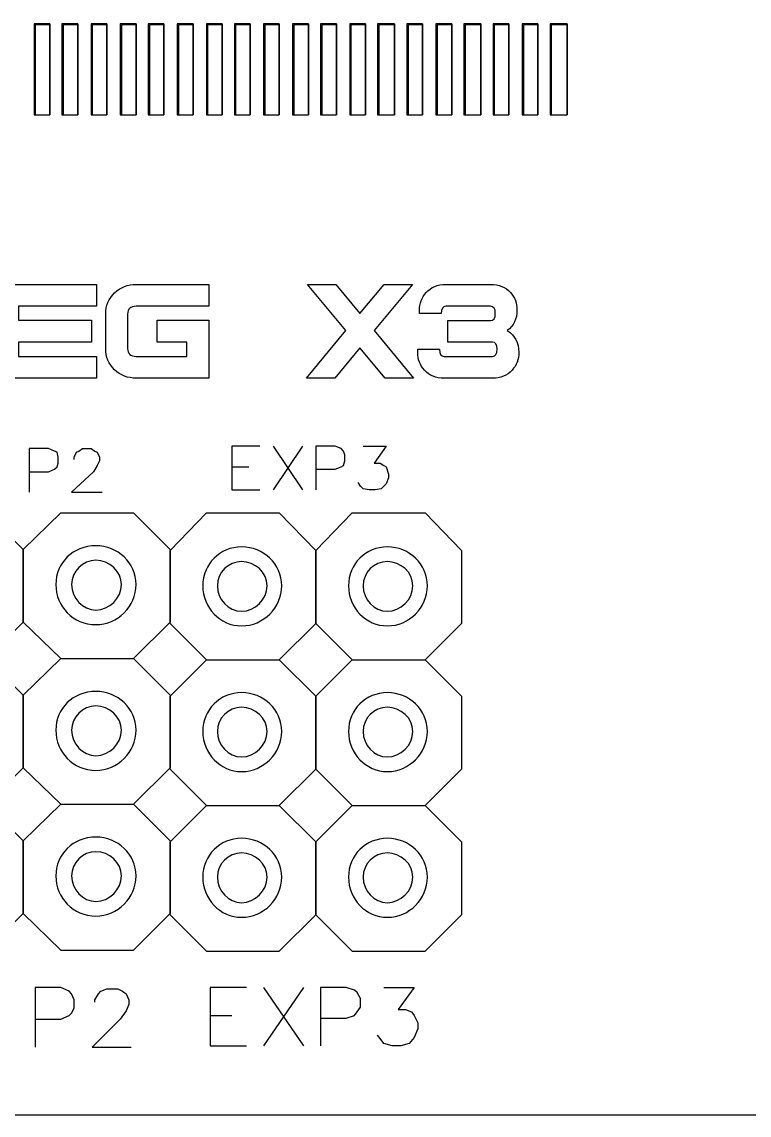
# Model space of a CAD drawing. Extents: x 236 to 550, y 195 to 401.
# Drawn here: x 401.7 to 437.6, y 195.1 to 249.1 of the extents above; entities that cross this region are included whole.
import ezdxf

# ---------------------------------------------------------------- set-up
doc = ezdxf.new("R2010")
doc.units = 0
doc.layers.add('x3v1_1_wiring_diagram', color=7, linetype='CONTINUOUS')

msp = doc.modelspace()

# ---------------------------------------------------------------- linework, layer by layer
at = {"layer": 'x3v1_1_wiring_diagram', "color": 7}
for points in [[(236.1277, 400.5768), (547.6476, 400.5768), (547.6476, 195.0766), (236.1277, 195.0766), (236.1277, 400.5768), (236.1277, 400.5768)], [(403.0475, 244.5168), (403.0475, 249.0168), (402.2677, 249.0168), (402.2677, 244.5168), (403.0475, 244.5168), (403.0475, 244.5168)], [(402.3275, 248.9567), (402.3275, 244.5168), (403.0475, 244.5168), (403.0475, 248.9567), (402.3275, 248.9567), (402.3275, 248.9567)], [(403.0475, 249.0168), (403.0475, 244.5168)], [(404.4277, 244.5168), (404.4277, 249.0168), (403.6476, 249.0168), (403.6476, 244.5168), (404.4277, 244.5168), (404.4277, 244.5168)], [(403.7077, 248.9567), (403.7077, 244.5168), (404.4277, 244.5168), (404.4277, 248.9567), (403.7077, 248.9567), (403.7077, 248.9567)], [(404.4277, 249.0168), (404.4277, 244.5168)], [(405.8677, 244.5168), (405.8677, 249.0168), (405.0876, 249.0168), (405.0876, 244.5168), (405.8677, 244.5168), (405.8677, 244.5168)], [(405.1477, 248.9567), (405.1477, 244.5168), (405.8677, 244.5168), (405.8677, 248.9567), (405.1477, 248.9567), (405.1477, 248.9567)], [(405.8677, 249.0168), (405.8677, 244.5168)], [(407.3077, 244.5168), (407.3077, 249.0168), (406.5276, 249.0168), (406.5276, 244.5168), (407.3077, 244.5168), (407.3077, 244.5168)], [(406.5877, 248.9567), (406.5877, 244.5168), (407.3077, 244.5168), (407.3077, 248.9567), (406.5877, 248.9567), (406.5877, 248.9567)], [(407.3077, 249.0168), (407.3077, 244.5168)], [(408.6876, 244.5168), (408.6876, 249.0168), (407.9075, 249.0168), (407.9075, 244.5168), (408.6876, 244.5168), (408.6876, 244.5168)], [(407.9676, 248.9567), (407.9676, 244.5168), (408.6876, 244.5168), (408.6876, 248.9567), (407.9676, 248.9567), (407.9676, 248.9567)], [(408.6876, 249.0168), (408.6876, 244.5168)], [(410.1276, 244.5168), (410.1276, 249.0168), (409.3475, 249.0168), (409.3475, 244.5168), (410.1276, 244.5168), (410.1276, 244.5168)], [(409.4076, 248.9567), (409.4076, 244.5168), (410.1276, 244.5168), (410.1276, 248.9567), (409.4076, 248.9567), (409.4076, 248.9567)], [(410.1276, 249.0168), (410.1276, 244.5168)], [(411.5676, 244.5168), (411.5676, 249.0168), (410.7875, 249.0168), (410.7875, 244.5168), (411.5676, 244.5168), (411.5676, 244.5168)], [(410.8476, 248.9567), (410.8476, 244.5168), (411.5676, 244.5168), (411.5676, 248.9567), (410.8476, 248.9567), (410.8476, 248.9567)], [(411.5676, 249.0168), (411.5676, 244.5168)], [(412.9475, 244.5168), (412.9475, 249.0168), (412.1677, 249.0168), (412.1677, 244.5168), (412.9475, 244.5168), (412.9475, 244.5168)], [(412.2275, 248.9567), (412.2275, 244.5168), (412.9475, 244.5168), (412.9475, 248.9567), (412.2275, 248.9567), (412.2275, 248.9567)], [(412.9475, 249.0168), (412.9475, 244.5168)], [(414.3875, 244.5168), (414.3875, 249.0168), (413.6077, 249.0168), (413.6077, 244.5168), (414.3875, 244.5168), (414.3875, 244.5168)], [(413.6675, 248.9567), (413.6675, 244.5168), (414.3875, 244.5168), (414.3875, 248.9567), (413.6675, 248.9567), (413.6675, 248.9567)], [(414.3875, 249.0168), (414.3875, 244.5168)], [(415.8275, 244.5168), (415.8275, 249.0168), (415.0477, 249.0168), (415.0477, 244.5168), (415.8275, 244.5168), (415.8275, 244.5168)], [(415.1075, 248.9567), (415.1075, 244.5168), (415.8275, 244.5168), (415.8275, 248.9567), (415.1075, 248.9567), (415.1075, 248.9567)], [(415.8275, 249.0168), (415.8275, 244.5168)], [(417.2077, 244.5168), (417.2077, 249.0168), (416.4276, 249.0168), (416.4276, 244.5168), (417.2077, 244.5168), (417.2077, 244.5168)], [(416.4877, 248.9567), (416.4877, 244.5168), (417.2077, 244.5168), (417.2077, 248.9567), (416.4877, 248.9567), (416.4877, 248.9567)], [(417.2077, 249.0168), (417.2077, 244.5168)], [(418.6477, 244.5168), (418.6477, 249.0168), (417.8676, 249.0168), (417.8676, 244.5168), (418.6477, 244.5168), (418.6477, 244.5168)], [(417.9277, 248.9567), (417.9277, 244.5168), (418.6477, 244.5168), (418.6477, 248.9567), (417.9277, 248.9567), (417.9277, 248.9567)], [(418.6477, 249.0168), (418.6477, 244.5168)], [(420.0877, 244.5168), (420.0877, 249.0168), (419.2475, 249.0168), (419.2475, 244.5168), (420.0877, 244.5168), (420.0877, 244.5168)], [(419.3076, 248.9567), (419.3076, 244.5168), (420.0877, 244.5168), (420.0877, 248.9567), (419.3076, 248.9567), (419.3076, 248.9567)], [(420.0877, 249.0168), (420.0877, 244.5168)], [(421.4676, 244.5168), (421.4676, 249.0168), (420.6875, 249.0168), (420.6875, 244.5168), (421.4676, 244.5168), (421.4676, 244.5168)], [(420.7476, 248.9567), (420.7476, 244.5168), (421.4676, 244.5168), (421.4676, 248.9567), (420.7476, 248.9567), (420.7476, 248.9567)], [(421.4676, 249.0168), (421.4676, 244.5168)], [(422.9076, 244.5168), (422.9076, 249.0168), (422.1275, 249.0168), (422.1275, 244.5168), (422.9076, 244.5168), (422.9076, 244.5168)], [(422.1876, 248.9567), (422.1876, 244.5168), (422.9076, 244.5168), (422.9076, 248.9567), (422.1876, 248.9567), (422.1876, 248.9567)], [(422.9076, 249.0168), (422.9076, 244.5168)], [(424.3476, 244.5168), (424.3476, 249.0168), (423.5077, 249.0168), (423.5077, 244.5168), (424.3476, 244.5168), (424.3476, 244.5168)], [(423.5675, 248.9567), (423.5675, 244.5168), (424.3476, 244.5168), (424.3476, 248.9567), (423.5675, 248.9567), (423.5675, 248.9567)], [(424.3476, 249.0168), (424.3476, 244.5168)], [(425.7275, 244.5168), (425.7275, 249.0168), (424.9477, 249.0168), (424.9477, 244.5168), (425.7275, 244.5168), (425.7275, 244.5168)], [(425.0075, 248.9567), (425.0075, 244.5168), (425.7275, 244.5168), (425.7275, 248.9567), (425.0075, 248.9567), (425.0075, 248.9567)], [(425.7275, 249.0168), (425.7275, 244.5168)], [(427.1675, 244.5168), (427.1675, 249.0168), (426.3877, 249.0168), (426.3877, 244.5168), (427.1675, 244.5168), (427.1675, 244.5168)], [(426.4475, 248.9567), (426.4475, 244.5168), (427.1675, 244.5168), (427.1675, 248.9567), (426.4475, 248.9567), (426.4475, 248.9567)], [(427.1675, 249.0168), (427.1675, 244.5168)], [(428.6075, 244.5168), (428.6075, 249.0168), (427.7676, 249.0168), (427.7676, 244.5168), (428.6075, 244.5168), (428.6075, 244.5168)], [(427.8277, 248.9567), (427.8277, 244.5168), (428.6075, 244.5168), (428.6075, 248.9567), (427.8277, 248.9567), (427.8277, 248.9567)], [(428.6075, 249.0168), (428.6075, 244.5168)], [(405.3591, 235.0517), (401.4981, 235.0517), (401.4981, 234.3589), (405.1071, 234.3589), (405.1071, 233.2789), (401.4981, 233.2789), (401.4981, 232.5767), (405.3501, 232.5767), (405.3501, 231.4967), (400.4181, 231.4967), (400.4181, 236.1317), (405.3591, 236.1317), (405.3591, 235.0517), (405.3591, 235.0517)], [(407.321, 236.1317), (410.9031, 236.1317), (410.9031, 235.0517), (407.321, 235.0517)], [(421.0191, 231.4967), (419.6151, 231.4967), (418.373, 232.9909), (417.1311, 231.4967), (415.7271, 231.4967), (417.6711, 233.8458), (415.781, 236.1317), (417.185, 236.1317), (418.373, 234.6917), (419.561, 236.1317), (420.965, 236.1317), (419.0751, 233.8458), (421.0191, 231.4967), (421.0191, 231.4967)], [(422.6213, 236.1317), (424.8261, 236.1317)], [(424.8261, 235.0517), (422.6213, 235.0517)], [(405.809, 232.9637), (405.809, 234.6647)], [(406.889, 234.6647), (406.889, 232.9637)], [(422.3871, 234.6917), (421.3162, 234.6917), (421.3162, 234.8447)], [(407.321, 232.5767), (409.8231, 232.5767), (409.8231, 233.2789), (408.3562, 233.2789), (408.3562, 234.3589), (410.9031, 234.3589), (410.9031, 231.4967), (410.9031, 231.4967)], [(424.9162, 233.2789), (422.7111, 233.2789), (422.7111, 234.3498), (424.8261, 234.3498)], [(421.2261, 232.7749), (421.2261, 232.9277), (422.2973, 232.9277)], [(422.5311, 232.5767), (424.9162, 232.5767)], [(410.9031, 231.4967), (407.321, 231.4967)], [(424.9162, 231.4967), (422.5311, 231.4967)], [(402.0276, 226.8768), (402.9877, 226.8768), (403.2876, 226.9967), (403.4075, 227.1166), (403.4676, 227.2966), (403.4676, 227.5968), (403.4075, 227.8366), (403.2876, 227.8967), (402.9877, 228.0166), (402.0276, 228.0166), (402.0276, 225.8566)], [(404.2477, 227.4766), (404.2477, 227.5968), (404.3676, 227.8366), (404.4875, 227.8967), (404.6675, 228.0166), (405.0876, 228.0166), (405.2676, 227.8967), (405.3875, 227.8366), (405.5077, 227.5968), (405.5077, 227.4168), (405.3875, 227.1767), (405.2075, 226.8768), (404.1275, 225.8566), (405.6276, 225.8566)], [(413.4277, 228.1368), (412.0475, 228.1368), (412.0475, 225.9768), (413.4277, 225.9768)], [(414.0876, 228.1368), (415.5276, 225.9768)], [(415.5276, 228.1368), (414.0876, 225.9768)], [(416.1875, 226.9967), (417.1476, 226.9967), (417.4475, 227.1166), (417.5677, 227.1767), (417.6275, 227.4168), (417.6275, 227.7167), (417.5677, 227.8967), (417.4475, 228.0166), (417.1476, 228.1368), (416.1875, 228.1368), (416.1875, 225.9768)], [(418.5275, 228.1368), (419.6676, 228.1368), (419.0675, 227.2966), (419.3677, 227.2966), (419.5477, 227.1767), (419.6676, 227.1166), (419.7875, 226.7566), (419.7875, 226.5766), (419.6676, 226.2767), (419.4275, 226.0366), (419.1276, 225.9768), (418.8277, 225.9768), (418.5275, 226.0366), (418.4076, 226.1568), (418.2877, 226.3368)], [(412.0475, 227.1166), (412.8877, 227.1166)], [(396.3277, 217.6367), (394.5277, 219.4367), (394.5277, 223.0367), (396.3277, 224.8367), (399.9277, 224.8367), (401.7277, 223.0367), (401.7277, 219.4367), (399.9277, 217.6367)], [(401.7277, 219.4367), (401.7277, 223.0367), (403.5875, 224.8367), (407.1875, 224.8367), (408.9875, 223.0367)], [(410.7875, 217.5766), (408.9875, 219.3766), (408.9875, 222.9766), (410.7875, 224.8367), (414.3875, 224.8367), (416.1875, 222.9766), (416.1875, 219.3766), (414.3875, 217.5766)], [(416.1875, 219.3766), (416.1875, 222.9766), (417.9875, 224.8367), (421.5875, 224.8367), (423.3875, 222.9766)], [(408.9875, 223.0367), (408.9875, 219.4367)], [(423.3875, 222.9766), (423.3875, 219.3766)], [(407.3077, 221.2968), (407.3077, 221.2968)], [(407.3077, 221.2968), (407.3077, 221.2968)], [(414.5077, 221.2367), (414.5077, 221.2367), (414.5077, 221.2367)], [(414.5077, 221.2367), (414.5077, 221.2367), (414.5077, 221.2367)], [(421.7077, 221.2367), (421.7077, 221.2367), (421.7077, 221.2367)], [(421.7077, 221.2367), (421.7077, 221.2367), (421.7077, 221.2367)], [(401.7277, 219.4367), (403.5875, 217.6367)], [(407.1875, 217.6367), (408.9875, 219.4367)], [(416.1875, 219.3766), (417.9875, 217.5766)], [(421.5875, 217.5766), (423.3875, 219.3766)], [(396.3277, 210.4367), (394.5277, 212.2367), (394.5277, 215.8367), (396.3277, 217.6367), (399.9277, 217.6367), (401.7277, 215.8367), (401.7277, 212.2367), (399.9277, 210.4367)], [(403.5875, 210.4367), (401.7277, 212.2367), (401.7277, 215.8367), (403.5875, 217.6367), (407.1875, 217.6367), (408.9875, 215.8367), (408.9875, 212.2367), (407.1875, 210.4367)], [(410.7875, 210.3766), (408.9875, 212.1766), (408.9875, 215.7766), (410.7875, 217.5766), (414.3875, 217.5766), (416.1875, 215.7766), (416.1875, 212.1766), (414.3875, 210.3766)], [(417.9875, 210.3766), (416.1875, 212.1766), (416.1875, 215.7766), (417.9875, 217.5766), (421.5875, 217.5766), (423.3875, 215.7766), (423.3875, 212.1766), (421.5875, 210.3766)], [(407.3077, 214.0968), (407.3077, 214.0968)], [(407.3077, 214.0968), (407.3077, 214.0968)], [(414.5077, 214.0367), (414.5077, 214.0367), (414.5077, 214.0367)], [(414.5077, 214.0367), (414.5077, 214.0367), (414.5077, 214.0367)], [(421.7077, 214.0367), (421.7077, 214.0367), (421.7077, 214.0367)], [(421.7077, 214.0367), (421.7077, 214.0367), (421.7077, 214.0367)], [(394.5277, 205.0367), (394.5277, 208.6367), (396.3277, 210.4367), (399.9277, 210.4367), (401.7277, 208.6367)], [(401.7277, 205.0367), (401.7277, 208.6367), (403.5875, 210.4367), (407.1875, 210.4367), (408.9875, 208.6367)], [(408.9875, 204.9766), (408.9875, 208.5766), (410.7875, 210.3766), (414.3875, 210.3766), (416.1875, 208.5766)], [(416.1875, 204.9766), (416.1875, 208.5766), (417.9875, 210.3766), (421.5875, 210.3766), (423.3875, 208.5766)], [(401.7277, 208.6367), (401.7277, 205.0367)], [(408.9875, 208.6367), (408.9875, 205.0367)], [(416.1875, 208.5766), (416.1875, 204.9766)], [(423.3875, 208.5766), (423.3875, 204.9766)], [(407.3077, 206.8968), (407.3077, 206.8968)], [(407.3077, 206.8968), (407.3077, 206.8968)], [(414.5077, 206.8367), (414.5077, 206.8367), (414.5077, 206.8367)], [(414.5077, 206.8367), (414.5077, 206.8367), (414.5077, 206.8367)], [(421.7077, 206.8367), (421.7077, 206.8367), (421.7077, 206.8367)], [(421.7077, 206.8367), (421.7077, 206.8367), (421.7077, 206.8367)], [(399.9277, 203.2367), (401.7277, 205.0367)], [(401.7277, 205.0367), (403.5875, 203.2367)], [(407.1875, 203.2367), (408.9875, 205.0367)], [(408.9875, 204.9766), (410.7875, 203.1766)], [(414.3875, 203.1766), (416.1875, 204.9766)], [(416.1875, 204.9766), (417.9875, 203.1766)], [(421.5875, 203.1766), (423.3875, 204.9766)], [(403.5875, 203.2367), (407.1875, 203.2367)], [(410.7875, 203.1766), (414.3875, 203.1766)], [(417.9875, 203.1766), (421.5875, 203.1766)], [(402.3275, 199.8167), (403.5875, 199.8167), (404.0076, 199.9967), (404.1275, 200.1166), (404.2477, 200.3567), (404.2477, 200.7768), (404.1275, 201.0767), (404.0076, 201.1966), (403.5875, 201.3766), (402.3275, 201.3766), (402.3275, 198.4368)], [(405.2676, 200.6566), (405.2676, 200.7768), (405.4476, 201.0767), (405.5675, 201.1966), (405.8677, 201.3168), (406.4077, 201.3168), (406.6475, 201.1966), (406.8275, 201.0767), (406.9477, 200.7768), (406.9477, 200.5367), (406.8275, 200.2368), (406.5276, 199.8167), (405.1477, 198.4368), (407.0676, 198.4368)], [(412.7675, 201.3766), (410.9675, 201.3766), (410.9675, 198.4966), (412.7675, 198.4966)], [(413.6077, 201.3766), (415.5877, 198.4966)], [(415.5877, 201.3766), (413.6077, 198.4966)], [(416.4276, 199.8768), (417.6876, 199.8768), (418.1077, 199.9967), (418.2276, 200.1767), (418.4076, 200.4168), (418.4076, 200.8366), (418.2276, 201.1368), (418.1077, 201.2567), (417.6876, 201.3766), (416.4276, 201.3766), (416.4276, 198.4966)], [(419.5477, 201.3766), (421.0475, 201.3766), (420.2677, 200.2966), (420.6277, 200.2966), (420.9276, 200.1767), (421.0475, 199.9967), (421.2275, 199.6367), (421.2275, 199.3368), (421.0475, 198.9167), (420.8077, 198.6168), (420.3876, 198.4966), (419.9675, 198.4966), (419.5477, 198.6168), (419.4275, 198.7968), (419.2475, 199.0366)], [(410.9675, 199.9967), (412.0475, 199.9967)]]:
    msp.add_lwpolyline(points, dxfattribs=at)
at = {"layer": 'x3v1_1_wiring_diagram', "color": 1}
for points in [[(406.5877, 221.2968), (406.5877, 221.2968)], [(406.5877, 221.2968), (406.5877, 221.2968)], [(413.7877, 221.2367), (413.7877, 221.2367)], [(413.7877, 221.2367), (413.7877, 221.2367)], [(420.9877, 221.2367), (420.9877, 221.2367)], [(420.9877, 221.2367), (420.9877, 221.2367)], [(406.5877, 214.0968), (406.5877, 214.0968)], [(406.5877, 214.0968), (406.5877, 214.0968)], [(413.7877, 214.0367), (413.7877, 214.0367)], [(413.7877, 214.0367), (413.7877, 214.0367)], [(420.9877, 214.0367), (420.9877, 214.0367)], [(420.9877, 214.0367), (420.9877, 214.0367)], [(406.5877, 206.8968), (406.5877, 206.8968)], [(406.5877, 206.8968), (406.5877, 206.8968)], [(413.7877, 206.8367), (413.7877, 206.8367)], [(413.7877, 206.8367), (413.7877, 206.8367)], [(420.9877, 206.8367), (420.9877, 206.8367)], [(420.9877, 206.8367), (420.9877, 206.8367)]]:
    msp.add_lwpolyline(points, dxfattribs=at)
at = {"layer": 'x3v1_1_wiring_diagram', "color": 7}
for points in [[(406.2501, 235.7133), (406.544, 235.9922), (406.9012, 236.1317), (407.321, 236.1317)], [(421.6402, 235.7269), (421.88, 235.9967), (422.2071, 236.1317), (422.6213, 236.1317)], [(424.8261, 236.1317), (425.2402, 236.1317), (425.5671, 235.9998), (425.8071, 235.7357)], [(405.809, 234.6647), (405.809, 235.0848), (405.9561, 235.4343), (406.2501, 235.7133)], [(421.3162, 234.8447), (421.3162, 235.1928), (421.4242, 235.4868), (421.6402, 235.7269)], [(425.8071, 235.7357), (426.0231, 235.4958), (426.1311, 235.2047), (426.1311, 234.8629)], [(407.321, 235.0517), (407.033, 235.0517), (406.889, 234.9227), (406.889, 234.6647)], [(422.6213, 235.0517), (422.4651, 235.0517), (422.3871, 234.9317), (422.3871, 234.6917)], [(425.0602, 234.7007), (425.0602, 234.9349), (424.9823, 235.0517), (424.8261, 235.0517)], [(424.8261, 234.3498), (424.9823, 234.3498), (425.0602, 234.4669), (425.0602, 234.7007)], [(426.1311, 234.8629), (426.1311, 234.4246), (425.9721, 234.0856), (425.6541, 233.8458)], [(425.6541, 233.8458), (426.0322, 233.6117), (426.2213, 233.2548), (426.2213, 232.7749)], [(406.2501, 231.9151), (405.9561, 232.1943), (405.809, 232.5438), (405.809, 232.9637)], [(406.889, 232.9637), (406.889, 232.7057), (407.033, 232.5767), (407.321, 232.5767)], [(422.2973, 232.9277), (422.2973, 232.6938), (422.3752, 232.5767), (422.5311, 232.5767)], [(425.1501, 232.9277), (425.1501, 233.1618), (425.0721, 233.2789), (424.9162, 233.2789)], [(424.9162, 232.5767), (425.0721, 232.5767), (425.1501, 232.6938), (425.1501, 232.9277)], [(421.5591, 231.8927), (421.3372, 232.1328), (421.2261, 232.4268), (421.2261, 232.7749)], [(426.2213, 232.7749), (426.2213, 232.4268), (426.1102, 232.1328), (425.8882, 231.8927)], [(407.321, 231.4967), (406.9012, 231.4967), (406.544, 231.6362), (406.2501, 231.9151)], [(422.5311, 231.4967), (422.1232, 231.4967), (421.7992, 231.6288), (421.5591, 231.8927)], [(425.8882, 231.8927), (425.6481, 231.6288), (425.3241, 231.4967), (424.9162, 231.4967)], [(405.3277, 223.2167), (404.1876, 223.2167), (403.3477, 222.3768), (403.3477, 221.2968)], [(405.3277, 223.2167), (404.1876, 223.2167), (403.3477, 222.3768), (403.3477, 221.2968)], [(407.3077, 221.2968), (407.3077, 222.3768), (406.4077, 223.2167), (405.3277, 223.2167)], [(407.3077, 221.2968), (407.3077, 222.3768), (406.4077, 223.2167), (405.3277, 223.2167)], [(412.5277, 223.1566), (411.4477, 223.1566), (410.6075, 222.3167), (410.6075, 221.2367)], [(412.5277, 223.1566), (411.4477, 223.1566), (410.6075, 222.3167), (410.6075, 221.2367)], [(412.5277, 223.1566), (411.4477, 223.1566), (410.6075, 222.3167), (410.6075, 221.2367)], [(412.5277, 223.1566), (411.4477, 223.1566), (410.6075, 222.3167), (410.6075, 221.2367)], [(414.5077, 221.2367), (414.5077, 222.3167), (413.6077, 223.1566), (412.5277, 223.1566)], [(414.5077, 221.2367), (414.5077, 222.3167), (413.6077, 223.1566), (412.5277, 223.1566)], [(414.5077, 221.2367), (414.5077, 222.3167), (413.6077, 223.1566), (412.5277, 223.1566)], [(414.5077, 221.2367), (414.5077, 222.3167), (413.6077, 223.1566), (412.5277, 223.1566)], [(419.7277, 223.1566), (418.6477, 223.1566), (417.8075, 222.3167), (417.8075, 221.2367)], [(419.7277, 223.1566), (418.6477, 223.1566), (417.8075, 222.3167), (417.8075, 221.2367)], [(419.7277, 223.1566), (418.6477, 223.1566), (417.8075, 222.3167), (417.8075, 221.2367)], [(419.7277, 223.1566), (418.6477, 223.1566), (417.8075, 222.3167), (417.8075, 221.2367)], [(421.7077, 221.2367), (421.7077, 222.3167), (420.8077, 223.1566), (419.7277, 223.1566)], [(421.7077, 221.2367), (421.7077, 222.3167), (420.8077, 223.1566), (419.7277, 223.1566)], [(421.7077, 221.2367), (421.7077, 222.3167), (420.8077, 223.1566), (419.7277, 223.1566)], [(421.7077, 221.2367), (421.7077, 222.3167), (420.8077, 223.1566), (419.7277, 223.1566)], [(403.3477, 221.2968), (403.3477, 220.2168), (404.1876, 219.3168), (405.3277, 219.3168)], [(403.3477, 221.2968), (403.3477, 220.2168), (404.1876, 219.3168), (405.3277, 219.3168)], [(405.3277, 219.3168), (406.4077, 219.3168), (407.3077, 220.2168), (407.3077, 221.2968)], [(405.3277, 219.3168), (406.4077, 219.3168), (407.3077, 220.2168), (407.3077, 221.2968)], [(410.6075, 221.2367), (410.6075, 220.1567), (411.4477, 219.2567), (412.5277, 219.2567)], [(410.6075, 221.2367), (410.6075, 220.1567), (411.4477, 219.2567), (412.5277, 219.2567)], [(410.6075, 221.2367), (410.6075, 220.1567), (411.4477, 219.2567), (412.5277, 219.2567)], [(410.6075, 221.2367), (410.6075, 220.1567), (411.4477, 219.2567), (412.5277, 219.2567)], [(412.5277, 219.2567), (413.6077, 219.2567), (414.5077, 220.1567), (414.5077, 221.2367)], [(412.5277, 219.2567), (413.6077, 219.2567), (414.5077, 220.1567), (414.5077, 221.2367)], [(412.5277, 219.2567), (413.6077, 219.2567), (414.5077, 220.1567), (414.5077, 221.2367)], [(412.5277, 219.2567), (413.6077, 219.2567), (414.5077, 220.1567), (414.5077, 221.2367)], [(417.8075, 221.2367), (417.8075, 220.1567), (418.6477, 219.2567), (419.7277, 219.2567)], [(417.8075, 221.2367), (417.8075, 220.1567), (418.6477, 219.2567), (419.7277, 219.2567)], [(417.8075, 221.2367), (417.8075, 220.1567), (418.6477, 219.2567), (419.7277, 219.2567)], [(417.8075, 221.2367), (417.8075, 220.1567), (418.6477, 219.2567), (419.7277, 219.2567)], [(419.7277, 219.2567), (420.8077, 219.2567), (421.7077, 220.1567), (421.7077, 221.2367)], [(419.7277, 219.2567), (420.8077, 219.2567), (421.7077, 220.1567), (421.7077, 221.2367)], [(419.7277, 219.2567), (420.8077, 219.2567), (421.7077, 220.1567), (421.7077, 221.2367)], [(419.7277, 219.2567), (420.8077, 219.2567), (421.7077, 220.1567), (421.7077, 221.2367)], [(405.3277, 216.0167), (404.1876, 216.0167), (403.3477, 215.1768), (403.3477, 214.0968)], [(405.3277, 216.0167), (404.1876, 216.0167), (403.3477, 215.1768), (403.3477, 214.0968)], [(407.3077, 214.0968), (407.3077, 215.1768), (406.4077, 216.0167), (405.3277, 216.0167)], [(407.3077, 214.0968), (407.3077, 215.1768), (406.4077, 216.0167), (405.3277, 216.0167)], [(412.5277, 215.9566), (411.4477, 215.9566), (410.6075, 215.1167), (410.6075, 214.0367)], [(412.5277, 215.9566), (411.4477, 215.9566), (410.6075, 215.1167), (410.6075, 214.0367)], [(412.5277, 215.9566), (411.4477, 215.9566), (410.6075, 215.1167), (410.6075, 214.0367)], [(412.5277, 215.9566), (411.4477, 215.9566), (410.6075, 215.1167), (410.6075, 214.0367)], [(414.5077, 214.0367), (414.5077, 215.1167), (413.6077, 215.9566), (412.5277, 215.9566)], [(414.5077, 214.0367), (414.5077, 215.1167), (413.6077, 215.9566), (412.5277, 215.9566)], [(414.5077, 214.0367), (414.5077, 215.1167), (413.6077, 215.9566), (412.5277, 215.9566)], [(414.5077, 214.0367), (414.5077, 215.1167), (413.6077, 215.9566), (412.5277, 215.9566)], [(419.7277, 215.9566), (418.6477, 215.9566), (417.8075, 215.1167), (417.8075, 214.0367)], [(419.7277, 215.9566), (418.6477, 215.9566), (417.8075, 215.1167), (417.8075, 214.0367)], [(419.7277, 215.9566), (418.6477, 215.9566), (417.8075, 215.1167), (417.8075, 214.0367)], [(419.7277, 215.9566), (418.6477, 215.9566), (417.8075, 215.1167), (417.8075, 214.0367)], [(421.7077, 214.0367), (421.7077, 215.1167), (420.8077, 215.9566), (419.7277, 215.9566)], [(421.7077, 214.0367), (421.7077, 215.1167), (420.8077, 215.9566), (419.7277, 215.9566)], [(421.7077, 214.0367), (421.7077, 215.1167), (420.8077, 215.9566), (419.7277, 215.9566)], [(421.7077, 214.0367), (421.7077, 215.1167), (420.8077, 215.9566), (419.7277, 215.9566)], [(403.3477, 214.0968), (403.3477, 213.0168), (404.1876, 212.1168), (405.3277, 212.1168)], [(403.3477, 214.0968), (403.3477, 213.0168), (404.1876, 212.1168), (405.3277, 212.1168)], [(405.3277, 212.1168), (406.4077, 212.1168), (407.3077, 213.0168), (407.3077, 214.0968)], [(405.3277, 212.1168), (406.4077, 212.1168), (407.3077, 213.0168), (407.3077, 214.0968)], [(410.6075, 214.0367), (410.6075, 212.9567), (411.4477, 212.0567), (412.5277, 212.0567)], [(410.6075, 214.0367), (410.6075, 212.9567), (411.4477, 212.0567), (412.5277, 212.0567)], [(410.6075, 214.0367), (410.6075, 212.9567), (411.4477, 212.0567), (412.5277, 212.0567)], [(410.6075, 214.0367), (410.6075, 212.9567), (411.4477, 212.0567), (412.5277, 212.0567)], [(412.5277, 212.0567), (413.6077, 212.0567), (414.5077, 212.9567), (414.5077, 214.0367)], [(412.5277, 212.0567), (413.6077, 212.0567), (414.5077, 212.9567), (414.5077, 214.0367)], [(412.5277, 212.0567), (413.6077, 212.0567), (414.5077, 212.9567), (414.5077, 214.0367)], [(412.5277, 212.0567), (413.6077, 212.0567), (414.5077, 212.9567), (414.5077, 214.0367)], [(417.8075, 214.0367), (417.8075, 212.9567), (418.6477, 212.0567), (419.7277, 212.0567)], [(417.8075, 214.0367), (417.8075, 212.9567), (418.6477, 212.0567), (419.7277, 212.0567)], [(417.8075, 214.0367), (417.8075, 212.9567), (418.6477, 212.0567), (419.7277, 212.0567)], [(417.8075, 214.0367), (417.8075, 212.9567), (418.6477, 212.0567), (419.7277, 212.0567)], [(419.7277, 212.0567), (420.8077, 212.0567), (421.7077, 212.9567), (421.7077, 214.0367)], [(419.7277, 212.0567), (420.8077, 212.0567), (421.7077, 212.9567), (421.7077, 214.0367)], [(419.7277, 212.0567), (420.8077, 212.0567), (421.7077, 212.9567), (421.7077, 214.0367)], [(419.7277, 212.0567), (420.8077, 212.0567), (421.7077, 212.9567), (421.7077, 214.0367)], [(405.3277, 208.8167), (404.1876, 208.8167), (403.3477, 207.9768), (403.3477, 206.8968)], [(405.3277, 208.8167), (404.1876, 208.8167), (403.3477, 207.9768), (403.3477, 206.8968)], [(407.3077, 206.8968), (407.3077, 207.9768), (406.4077, 208.8167), (405.3277, 208.8167)], [(407.3077, 206.8968), (407.3077, 207.9768), (406.4077, 208.8167), (405.3277, 208.8167)], [(412.5277, 208.7566), (411.4477, 208.7566), (410.6075, 207.9167), (410.6075, 206.8367)], [(412.5277, 208.7566), (411.4477, 208.7566), (410.6075, 207.9167), (410.6075, 206.8367)], [(412.5277, 208.7566), (411.4477, 208.7566), (410.6075, 207.9167), (410.6075, 206.8367)], [(412.5277, 208.7566), (411.4477, 208.7566), (410.6075, 207.9167), (410.6075, 206.8367)], [(414.5077, 206.8367), (414.5077, 207.9167), (413.6077, 208.7566), (412.5277, 208.7566)], [(414.5077, 206.8367), (414.5077, 207.9167), (413.6077, 208.7566), (412.5277, 208.7566)], [(414.5077, 206.8367), (414.5077, 207.9167), (413.6077, 208.7566), (412.5277, 208.7566)], [(414.5077, 206.8367), (414.5077, 207.9167), (413.6077, 208.7566), (412.5277, 208.7566)], [(419.7277, 208.7566), (418.6477, 208.7566), (417.8075, 207.9167), (417.8075, 206.8367)], [(419.7277, 208.7566), (418.6477, 208.7566), (417.8075, 207.9167), (417.8075, 206.8367)], [(419.7277, 208.7566), (418.6477, 208.7566), (417.8075, 207.9167), (417.8075, 206.8367)], [(419.7277, 208.7566), (418.6477, 208.7566), (417.8075, 207.9167), (417.8075, 206.8367)], [(421.7077, 206.8367), (421.7077, 207.9167), (420.8077, 208.7566), (419.7277, 208.7566)], [(421.7077, 206.8367), (421.7077, 207.9167), (420.8077, 208.7566), (419.7277, 208.7566)], [(421.7077, 206.8367), (421.7077, 207.9167), (420.8077, 208.7566), (419.7277, 208.7566)], [(421.7077, 206.8367), (421.7077, 207.9167), (420.8077, 208.7566), (419.7277, 208.7566)], [(403.3477, 206.8968), (403.3477, 205.8168), (404.1876, 204.9168), (405.3277, 204.9168)], [(403.3477, 206.8968), (403.3477, 205.8168), (404.1876, 204.9168), (405.3277, 204.9168)], [(405.3277, 204.9168), (406.4077, 204.9168), (407.3077, 205.8168), (407.3077, 206.8968)], [(405.3277, 204.9168), (406.4077, 204.9168), (407.3077, 205.8168), (407.3077, 206.8968)], [(410.6075, 206.8367), (410.6075, 205.7567), (411.4477, 204.8567), (412.5277, 204.8567)], [(410.6075, 206.8367), (410.6075, 205.7567), (411.4477, 204.8567), (412.5277, 204.8567)], [(410.6075, 206.8367), (410.6075, 205.7567), (411.4477, 204.8567), (412.5277, 204.8567)], [(410.6075, 206.8367), (410.6075, 205.7567), (411.4477, 204.8567), (412.5277, 204.8567)], [(412.5277, 204.8567), (413.6077, 204.8567), (414.5077, 205.7567), (414.5077, 206.8367)], [(412.5277, 204.8567), (413.6077, 204.8567), (414.5077, 205.7567), (414.5077, 206.8367)], [(412.5277, 204.8567), (413.6077, 204.8567), (414.5077, 205.7567), (414.5077, 206.8367)], [(412.5277, 204.8567), (413.6077, 204.8567), (414.5077, 205.7567), (414.5077, 206.8367)], [(417.8075, 206.8367), (417.8075, 205.7567), (418.6477, 204.8567), (419.7277, 204.8567)], [(417.8075, 206.8367), (417.8075, 205.7567), (418.6477, 204.8567), (419.7277, 204.8567)], [(417.8075, 206.8367), (417.8075, 205.7567), (418.6477, 204.8567), (419.7277, 204.8567)], [(417.8075, 206.8367), (417.8075, 205.7567), (418.6477, 204.8567), (419.7277, 204.8567)], [(419.7277, 204.8567), (420.8077, 204.8567), (421.7077, 205.7567), (421.7077, 206.8367)], [(419.7277, 204.8567), (420.8077, 204.8567), (421.7077, 205.7567), (421.7077, 206.8367)], [(419.7277, 204.8567), (420.8077, 204.8567), (421.7077, 205.7567), (421.7077, 206.8367)], [(419.7277, 204.8567), (420.8077, 204.8567), (421.7077, 205.7567), (421.7077, 206.8367)]]:
    msp.add_open_spline(points, degree=3, dxfattribs=at)
at = {"layer": 'x3v1_1_wiring_diagram', "color": 1}
for points in [[(405.3277, 222.4967), (404.6675, 222.4967), (404.1275, 221.9567), (404.1275, 221.2968)], [(405.3277, 222.4967), (404.6675, 222.4967), (404.1275, 221.9567), (404.1275, 221.2968)], [(406.5877, 221.2968), (406.5877, 221.9567), (405.9876, 222.4967), (405.3277, 222.4967)], [(406.5877, 221.2968), (406.5877, 221.9567), (405.9876, 222.4967), (405.3277, 222.4967)], [(412.5277, 222.4366), (411.8675, 222.4366), (411.3275, 221.8966), (411.3275, 221.2367)], [(412.5277, 222.4366), (411.8675, 222.4366), (411.3275, 221.8966), (411.3275, 221.2367)], [(413.7877, 221.2367), (413.7877, 221.8966), (413.1876, 222.4366), (412.5277, 222.4366)], [(413.7877, 221.2367), (413.7877, 221.8966), (413.1876, 222.4366), (412.5277, 222.4366)], [(419.7277, 222.4366), (419.0675, 222.4366), (418.5275, 221.8966), (418.5275, 221.2367)], [(419.7277, 222.4366), (419.0675, 222.4366), (418.5275, 221.8966), (418.5275, 221.2367)], [(420.9877, 221.2367), (420.9877, 221.8966), (420.3876, 222.4366), (419.7277, 222.4366)], [(420.9877, 221.2367), (420.9877, 221.8966), (420.3876, 222.4366), (419.7277, 222.4366)], [(404.1275, 221.2968), (404.1275, 220.6366), (404.6675, 220.0368), (405.3277, 220.0368)], [(404.1275, 221.2968), (404.1275, 220.6366), (404.6675, 220.0368), (405.3277, 220.0368)], [(405.3277, 220.0368), (405.9876, 220.0368), (406.5877, 220.6366), (406.5877, 221.2968)], [(405.3277, 220.0368), (405.9876, 220.0368), (406.5877, 220.6366), (406.5877, 221.2968)], [(411.3275, 221.2367), (411.3275, 220.5768), (411.8675, 219.9767), (412.5277, 219.9767)], [(411.3275, 221.2367), (411.3275, 220.5768), (411.8675, 219.9767), (412.5277, 219.9767)], [(412.5277, 219.9767), (413.1876, 219.9767), (413.7877, 220.5768), (413.7877, 221.2367)], [(412.5277, 219.9767), (413.1876, 219.9767), (413.7877, 220.5768), (413.7877, 221.2367)], [(418.5275, 221.2367), (418.5275, 220.5768), (419.0675, 219.9767), (419.7277, 219.9767)], [(418.5275, 221.2367), (418.5275, 220.5768), (419.0675, 219.9767), (419.7277, 219.9767)], [(419.7277, 219.9767), (420.3876, 219.9767), (420.9877, 220.5768), (420.9877, 221.2367)], [(419.7277, 219.9767), (420.3876, 219.9767), (420.9877, 220.5768), (420.9877, 221.2367)], [(405.3277, 215.2967), (404.6675, 215.2967), (404.1275, 214.7567), (404.1275, 214.0968)], [(405.3277, 215.2967), (404.6675, 215.2967), (404.1275, 214.7567), (404.1275, 214.0968)], [(406.5877, 214.0968), (406.5877, 214.7567), (405.9876, 215.2967), (405.3277, 215.2967)], [(406.5877, 214.0968), (406.5877, 214.7567), (405.9876, 215.2967), (405.3277, 215.2967)], [(412.5277, 215.2366), (411.8675, 215.2366), (411.3275, 214.6966), (411.3275, 214.0367)], [(412.5277, 215.2366), (411.8675, 215.2366), (411.3275, 214.6966), (411.3275, 214.0367)], [(413.7877, 214.0367), (413.7877, 214.6966), (413.1876, 215.2366), (412.5277, 215.2366)], [(413.7877, 214.0367), (413.7877, 214.6966), (413.1876, 215.2366), (412.5277, 215.2366)], [(419.7277, 215.2366), (419.0675, 215.2366), (418.5275, 214.6966), (418.5275, 214.0367)], [(419.7277, 215.2366), (419.0675, 215.2366), (418.5275, 214.6966), (418.5275, 214.0367)], [(420.9877, 214.0367), (420.9877, 214.6966), (420.3876, 215.2366), (419.7277, 215.2366)], [(420.9877, 214.0367), (420.9877, 214.6966), (420.3876, 215.2366), (419.7277, 215.2366)], [(404.1275, 214.0968), (404.1275, 213.4366), (404.6675, 212.8368), (405.3277, 212.8368)], [(404.1275, 214.0968), (404.1275, 213.4366), (404.6675, 212.8368), (405.3277, 212.8368)], [(405.3277, 212.8368), (405.9876, 212.8368), (406.5877, 213.4366), (406.5877, 214.0968)], [(405.3277, 212.8368), (405.9876, 212.8368), (406.5877, 213.4366), (406.5877, 214.0968)], [(411.3275, 214.0367), (411.3275, 213.3768), (411.8675, 212.7767), (412.5277, 212.7767)], [(411.3275, 214.0367), (411.3275, 213.3768), (411.8675, 212.7767), (412.5277, 212.7767)], [(412.5277, 212.7767), (413.1876, 212.7767), (413.7877, 213.3768), (413.7877, 214.0367)], [(412.5277, 212.7767), (413.1876, 212.7767), (413.7877, 213.3768), (413.7877, 214.0367)], [(418.5275, 214.0367), (418.5275, 213.3768), (419.0675, 212.7767), (419.7277, 212.7767)], [(418.5275, 214.0367), (418.5275, 213.3768), (419.0675, 212.7767), (419.7277, 212.7767)], [(419.7277, 212.7767), (420.3876, 212.7767), (420.9877, 213.3768), (420.9877, 214.0367)], [(419.7277, 212.7767), (420.3876, 212.7767), (420.9877, 213.3768), (420.9877, 214.0367)], [(405.3277, 208.0967), (404.6675, 208.0967), (404.1275, 207.5567), (404.1275, 206.8968)], [(405.3277, 208.0967), (404.6675, 208.0967), (404.1275, 207.5567), (404.1275, 206.8968)], [(406.5877, 206.8968), (406.5877, 207.5567), (405.9876, 208.0967), (405.3277, 208.0967)], [(406.5877, 206.8968), (406.5877, 207.5567), (405.9876, 208.0967), (405.3277, 208.0967)], [(412.5277, 208.0366), (411.8675, 208.0366), (411.3275, 207.4966), (411.3275, 206.8367)], [(412.5277, 208.0366), (411.8675, 208.0366), (411.3275, 207.4966), (411.3275, 206.8367)], [(413.7877, 206.8367), (413.7877, 207.4966), (413.1876, 208.0366), (412.5277, 208.0366)], [(413.7877, 206.8367), (413.7877, 207.4966), (413.1876, 208.0366), (412.5277, 208.0366)], [(419.7277, 208.0366), (419.0675, 208.0366), (418.5275, 207.4966), (418.5275, 206.8367)], [(419.7277, 208.0366), (419.0675, 208.0366), (418.5275, 207.4966), (418.5275, 206.8367)], [(420.9877, 206.8367), (420.9877, 207.4966), (420.3876, 208.0366), (419.7277, 208.0366)], [(420.9877, 206.8367), (420.9877, 207.4966), (420.3876, 208.0366), (419.7277, 208.0366)], [(404.1275, 206.8968), (404.1275, 206.2366), (404.6675, 205.6368), (405.3277, 205.6368)], [(404.1275, 206.8968), (404.1275, 206.2366), (404.6675, 205.6368), (405.3277, 205.6368)], [(405.3277, 205.6368), (405.9876, 205.6368), (406.5877, 206.2366), (406.5877, 206.8968)], [(405.3277, 205.6368), (405.9876, 205.6368), (406.5877, 206.2366), (406.5877, 206.8968)], [(411.3275, 206.8367), (411.3275, 206.1768), (411.8675, 205.5767), (412.5277, 205.5767)], [(411.3275, 206.8367), (411.3275, 206.1768), (411.8675, 205.5767), (412.5277, 205.5767)], [(412.5277, 205.5767), (413.1876, 205.5767), (413.7877, 206.1768), (413.7877, 206.8367)], [(412.5277, 205.5767), (413.1876, 205.5767), (413.7877, 206.1768), (413.7877, 206.8367)], [(418.5275, 206.8367), (418.5275, 206.1768), (419.0675, 205.5767), (419.7277, 205.5767)], [(418.5275, 206.8367), (418.5275, 206.1768), (419.0675, 205.5767), (419.7277, 205.5767)], [(419.7277, 205.5767), (420.3876, 205.5767), (420.9877, 206.1768), (420.9877, 206.8367)], [(419.7277, 205.5767), (420.3876, 205.5767), (420.9877, 206.1768), (420.9877, 206.8367)]]:
    msp.add_open_spline(points, degree=3, dxfattribs=at)

doc.saveas('drawing.dxf')
